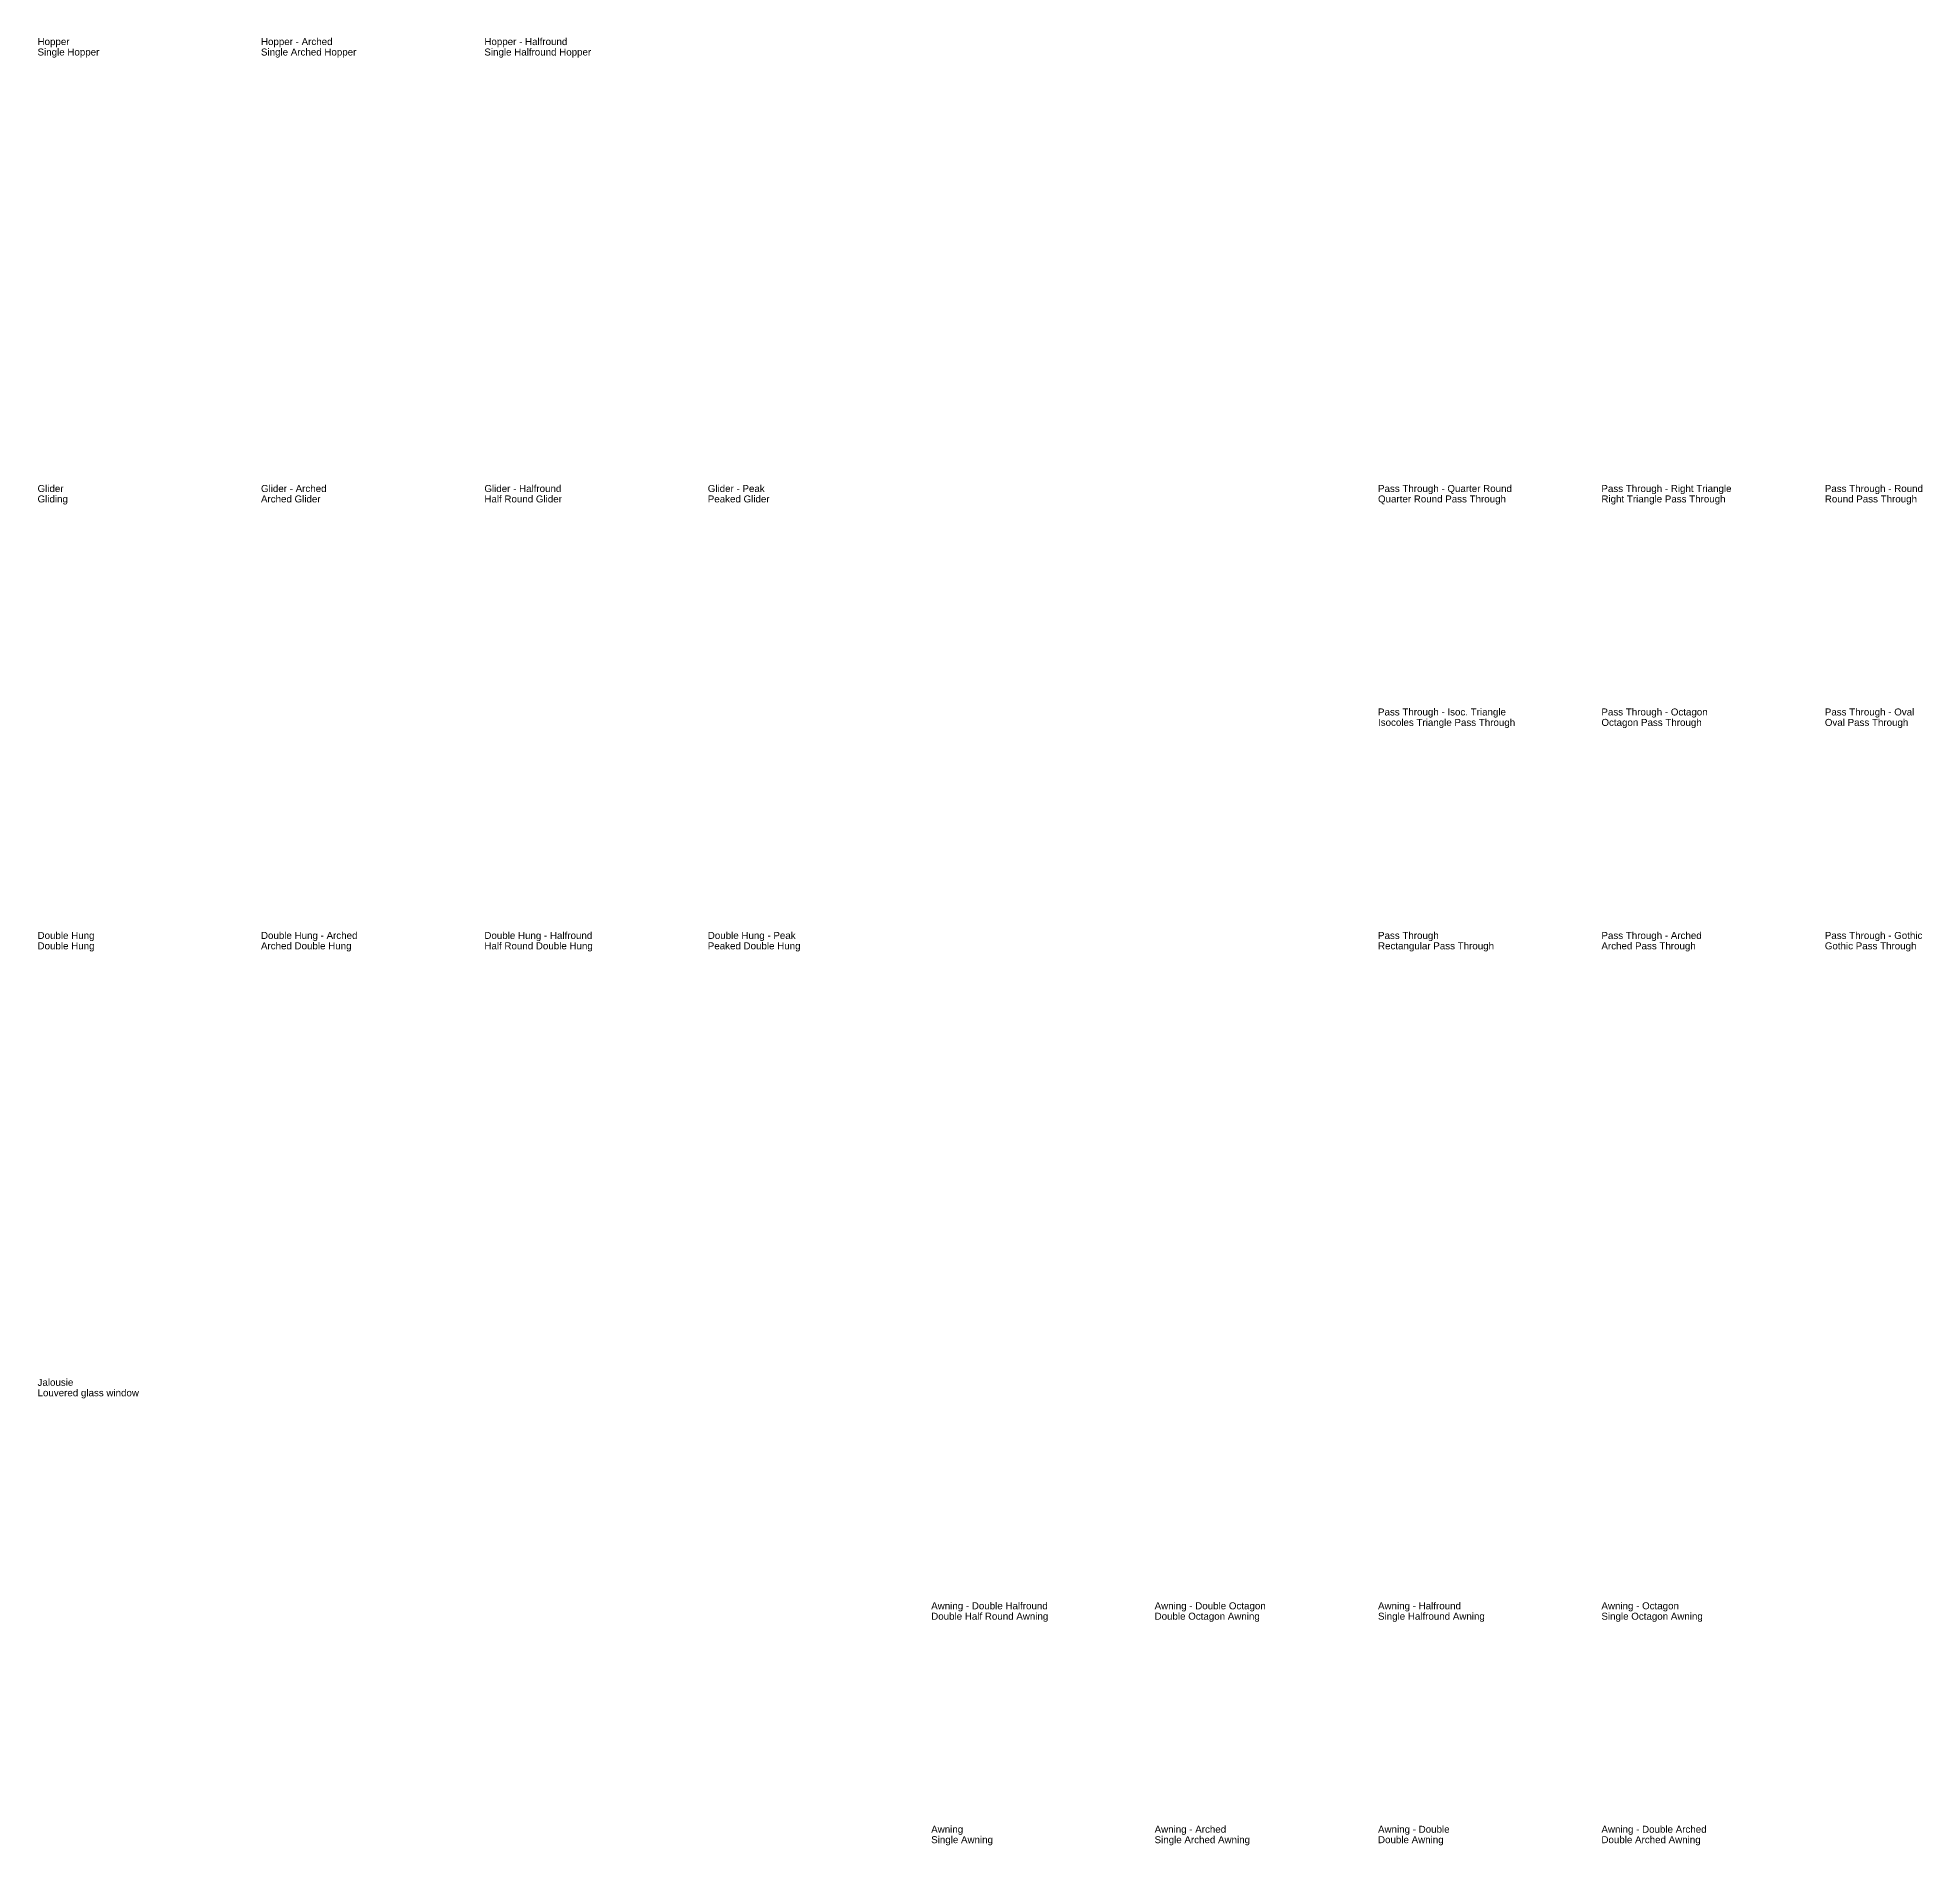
# Model space of a CAD drawing. Header units: millimetres. Extents: x 35 to 59640, y 22 to 29156.
# Drawn here: x 35 to 30404, y 35 to 29156 of the extents above; entities that cross this region are included whole.
import ezdxf

# ---------------------------------------------------------------- set-up
doc = ezdxf.new("R2010")
doc.units = ezdxf.units.MM
doc.header["$LTSCALE"] = 0.5
doc.styles.add('Titles', font='ARIAL.TTF', dxfattribs={"width": 0.75})

msp = doc.modelspace()

# ---------------------------------------------------------------- texts
at = {"style": 'Titles'}
for s, p in [('Hopper - Arched', (3633, 29037)), ('Hopper - Halfround', (7233, 29037)), ('Single Hopper', (33, 28869)), ('Hopper', (33, 29037)), ('Single Arched Hopper', (3633, 28869)), ('Single Halfround Hopper', (7233, 28869)), ('Glider', (33, 21837)), ('Glider - Arched', (3633, 21837)), ('Glider - Halfround', (7233, 21837)), ('Glider - Peak', (10833, 21837)), ('Pass Through - Quarter Round', (21633, 21837)), ('Pass Through - Right Triangle', (25233, 21837)), ('Pass Through - Round', (28833, 21837)), ('Gliding ', (33, 21669)), ('Arched Glider ', (3633, 21669)), ('Half Round Glider ', (7233, 21669)), ('Peaked Glider ', (10833, 21669)), ('Quarter Round Pass Through ', (21633, 21669)), ('Right Triangle Pass Through ', (25233, 21669)), ('Round Pass Through ', (28833, 21669)), ('Pass Through - Isoc. Triangle', (21633, 18237)), ('Pass Through - Octagon', (25233, 18237)), ('Pass Through - Oval', (28833, 18237)), ('Isocoles Triangle Pass Through ', (21633, 18069)), ('Octagon Pass Through ', (25233, 18069)), ('Oval Pass Through ', (28833, 18069)), ('Double Hung', (33, 14637)), ('Double Hung ', (33, 14469)), ('Arched Double Hung ', (3633, 14469)), ('Double Hung - Arched', (3633, 14637)), ('Double Hung - Halfround', (7233, 14637)), ('Half Round Double Hung ', (7233, 14469)), ('Double Hung - Peak', (10833, 14637)), ('Peaked Double Hung ', (10833, 14469)), ('Pass Through', (21633, 14637)), ('Rectangular Pass Through ', (21633, 14469)), ('Arched Pass Through ', (25233, 14469)), ('Pass Through - Arched', (25233, 14637)), ('Gothic Pass Through ', (28833, 14469)), ('Pass Through - Gothic', (28833, 14637)), ('Jalousie', (33, 7437)), ('Louvered glass window', (33, 7269)), ('Awning - Double Halfround', (14433, 3837)), ('Awning - Double Octagon', (18033, 3837)), ('Awning - Halfround', (21633, 3837)), ('Awning - Octagon', (25233, 3837)), ('Double Half Round Awning ', (14433, 3669)), ('Double Octagon Awning ', (18033, 3669)), ('Single Halfround Awning', (21633, 3669)), ('Single Octagon Awning', (25233, 3669)), ('Awning', (14433, 237)), ('Awning - Arched', (18033, 237)), ('Awning - Double', (21633, 237)), ('Awning - Double Arched', (25233, 237)), ('Single Awning', (14433, 69)), ('Single Arched Awning', (18033, 69)), ('Double Awning ', (21633, 69)), ('Double Arched Awning ', (25233, 69))]:
    msp.add_text(s, height=112.5, dxfattribs=at).set_placement(p)

doc.saveas('drawing.dxf')
